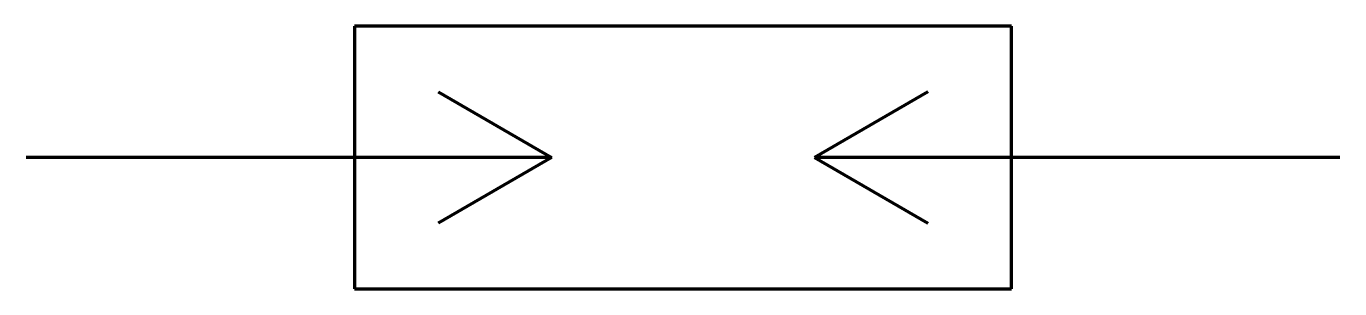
# Model space of a CAD drawing. Header units: millimetres. Extents: x 0 to 20, y -2 to 2.
import ezdxf

# ---------------------------------------------------------------- set-up
doc = ezdxf.new("R2010")
doc.units = ezdxf.units.MM
doc.layers.get('0').update_dxf_attribs({"linetype": 'CONTINUOUS', "lineweight": 0})

msp = doc.modelspace()

# ---------------------------------------------------------------- linework, layer by layer
at = {"color": 7, "linetype": 'CONTINUOUS', "lineweight": 70}
for p, q in [((15, 2), (5, 2)), ((5, 2), (5, -2)), ((15, -2), (15, 2)), ((6.27, 1), (8, 0)), ((13.73, 1), (12, 0)), ((8, 0), (0, 0)), ((8, 0), (6.27, -1)), ((20, 0), (12, 0)), ((12, 0), (13.73, -1)), ((5, -2), (15, -2))]:
    msp.add_line(p, q, dxfattribs=at)

doc.saveas('drawing.dxf')
